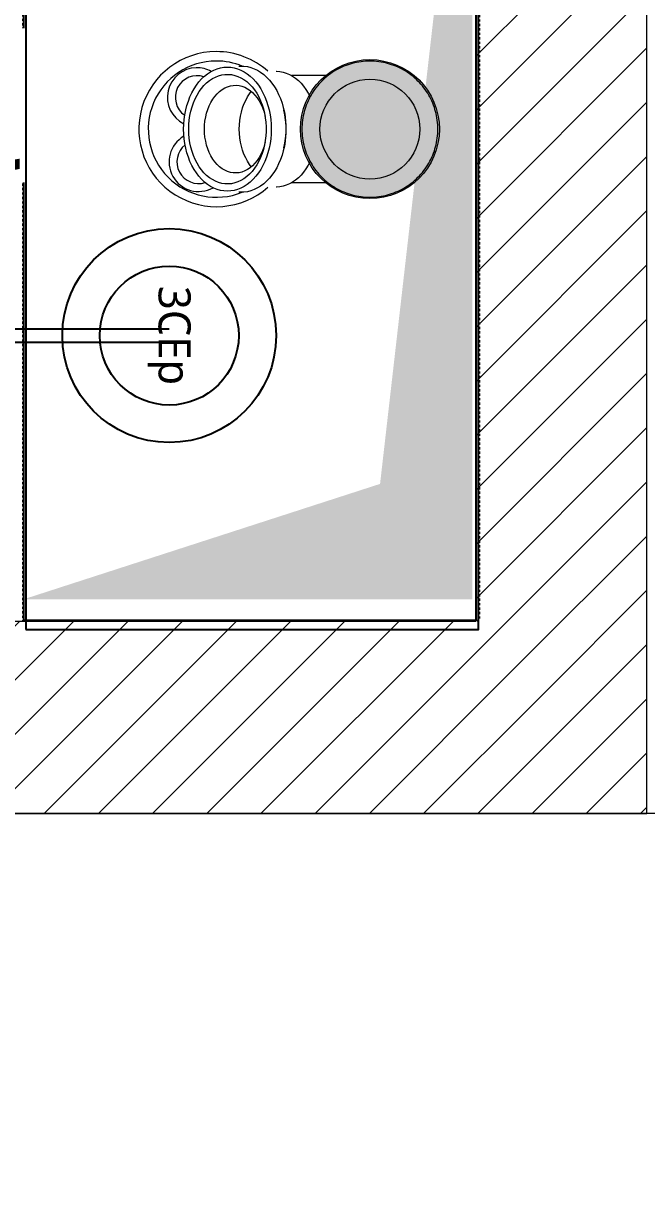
# Model space of a CAD drawing. Header units: centimetres. Extents: x 2191 to 12545, y -680 to 18662.
# Drawn here: x 9121.1 to 9179.4, y 9056.5 to 9165.2 of the extents above; entities that cross this region are included whole.
import ezdxf

# ---------------------------------------------------------------- set-up
doc = ezdxf.new("R2010")
doc.units = ezdxf.units.CM
doc.linetypes.add('ISO-03', pattern=[1.5, 0.6, -0.9])
doc.linetypes.add('VW-01', pattern=[0.41656, 0.20828, -0.20828])
for name, color, linetype in [('B Aménagement intérieur', 252, 'Continuous'), ('B GÈnÈral_Hatch', 252, 'Continuous'), ('B Général', 252, 'Continuous'), ('C ANNOTATIONS-prestations', 252, 'Continuous'), ('C ANNOTATIONS-prestations_Hatch', 252, 'Continuous'), ('C ANNOTATIONS-textes-numérotation gaine', 252, 'ISO-03'), ('prlm-CHAUFF', 4, 'Continuous'), ('prlm-EAU-CHU', 42, 'Continuous'), ('prlm-EAU-EUEV', 25, 'Continuous'), ('prlm-GT', 242, 'Continuous')]:
    doc.layers.add(name, color=color, linetype=linetype)
doc.layers.add('prlm-ELEC-CFO', color=1, linetype='Continuous', lineweight=25)
doc.styles.add('prlm-chauff', font='trebucbi.ttf', dxfattribs={"height": 18})
doc.styles.add('prlm-elec-cfo', font='comic.ttf', dxfattribs={"height": 12})
pattern_1 = [(45, (-631.1073, 4809.0284), (2.4253472, -2.6458333), [])]

# ---------------------------------------------------------------- blocks, each defined once
blk = doc.blocks.new('G 100_80')
at = {"layer": 'B GÈnÈral_Hatch', "color": 254, "linetype": 'Continuous', "true_color": 0xd6d6d6}
blk.add_solid([(-30.88, 32.2), (2.5, 43), (-39.5, -43), (-39.5, 43)], dxfattribs=at)
blk = doc.blocks.new('Groupe-151-1')
at = {"layer": 'C ANNOTATIONS-textes-numérotation gaine', "color": 7, "linetype": 'VW-01', "flags": 128}
blk.add_lwpolyline([(9752.16, 4391.4), (9794.8, 4391.4), (9794.8, 4300.33), (9752.16, 4300.33)], close=True, dxfattribs=at)
blk = doc.blocks.new('xi.3cep130-200')
at = {"layer": 'prlm-CHAUFF', "color": 0}
for radius in [10, 6.5]:
    blk.add_circle((0, 0), radius, dxfattribs=at)
at = {"layer": 'prlm-CHAUFF', "color": 0, "insert": (0, 0), "char_height": 3, "width": 9.7815, "attachment_point": 5, "style": 'prlm-chauff'}
blk.add_mtext('\\pxqc;3CEp', dxfattribs=at)
blk = doc.blocks.new('xi.chu')
at = {"layer": 'prlm-EAU-EUEV', "linetype": 'ByBlock', "lineweight": 5}
blk.add_hatch(color=0, dxfattribs=at).paths.add_polyline_path([(6.5, 0, 1), (-6.5, 0, 1)])
at = {"layer": 'prlm-EAU-EUEV', "color": 0, "linetype": 'ByBlock', "lineweight": 5}
blk.add_circle((0, 0), 6.5, dxfattribs=at)
blk = doc.blocks.new('xi.btuni1')
at = {"layer": 'prlm-EAU-CHU', "color": 0, "linetype": 'Continuous', "lineweight": 15}
for p, q in [((7.31, 5), (3.93, 5)), ((3.93, -5), (7.31, -5))]:
    blk.add_line(p, q, dxfattribs=at)
at = {"layer": 'prlm-EAU-CHU', "color": 0, "linetype": 'Continuous', "lineweight": 15, "flags": 128}
for points in [[(12.25, -5.89), (12.1, -5.9), (11.78, -5.89), (11.46, -5.85), (11.14, -5.77), (10.82, -5.65), (10.52, -5.5), (10.22, -5.32), (9.93, -5.11), (9.66, -4.87), (9.4, -4.59), (9.16, -4.29), (8.93, -3.96), (8.72, -3.61), (8.54, -3.24), (8.37, -2.85), (8.22, -2.44), (8.1, -2.02), (8, -1.58), (7.93, -1.14), (7.88, -0.68), (7.85, -0.23), (7.85, 0.23), (7.88, 0.68), (7.93, 1.14), (8, 1.58), (8.1, 2.02), (8.22, 2.44), (8.37, 2.85), (8.54, 3.24), (8.72, 3.61), (8.93, 3.96), (9.16, 4.29), (9.4, 4.59), (9.66, 4.87), (9.93, 5.11), (10.22, 5.32), (10.52, 5.5), (10.82, 5.65), (11.14, 5.77), (11.46, 5.85), (11.78, 5.89), (12.1, 5.9), (12.25, 5.89)], [(17.43, 0), (17.42, -0.46), (17.38, -0.91), (17.32, -1.35), (17.23, -1.79), (17.12, -2.22), (16.98, -2.63), (16.83, -3.03), (16.65, -3.41), (16.45, -3.77), (16.23, -4.1), (15.99, -4.41), (15.74, -4.69), (15.47, -4.95), (15.19, -5.17), (14.9, -5.36), (14.6, -5.52), (14.29, -5.64), (13.97, -5.73), (13.65, -5.78), (13.33, -5.8), (13.01, -5.78), (12.69, -5.73), (12.37, -5.64), (12.06, -5.52), (11.76, -5.36), (11.47, -5.17), (11.19, -4.95), (10.92, -4.69), (10.67, -4.41), (10.43, -4.1), (10.21, -3.77), (10.01, -3.41), (9.83, -3.03), (9.67, -2.63), (9.54, -2.22), (9.43, -1.79), (9.34, -1.35), (9.28, -0.91), (9.24, -0.46), (9.23, 0), (9.24, 0.46), (9.28, 0.91), (9.34, 1.35), (9.43, 1.79), (9.54, 2.22), (9.67, 2.63), (9.83, 3.03), (10.01, 3.41), (10.21, 3.77), (10.43, 4.1), (10.67, 4.41), (10.92, 4.69), (11.19, 4.95), (11.47, 5.17), (11.76, 5.36), (12.06, 5.52), (12.37, 5.64), (12.69, 5.73), (13.01, 5.78), (13.33, 5.8), (13.65, 5.78), (13.97, 5.73), (14.29, 5.64), (14.6, 5.52), (14.9, 5.36), (15.19, 5.17), (15.47, 4.95), (15.74, 4.69), (15.99, 4.41), (16.23, 4.1), (16.45, 3.77), (16.65, 3.41), (16.83, 3.03), (16.98, 2.63), (17.12, 2.22), (17.23, 1.79), (17.32, 1.35), (17.38, 0.91), (17.42, 0.46), (17.43, 0)], [(5.62, 3.07), (5.77, 3.37), (5.98, 3.7), (6.2, 4.01), (6.44, 4.29), (6.69, 4.54), (6.95, 4.76), (7.23, 4.96), (7.52, 5.11), (7.82, 5.24), (8.12, 5.33), (8.43, 5.39), (8.74, 5.41), (8.77, 5.41)], [(16.95, 0), (16.94, -0.43), (16.9, -0.85), (16.84, -1.27), (16.75, -1.68), (16.64, -2.08), (16.5, -2.47), (16.35, -2.84), (16.17, -3.18), (15.97, -3.51), (15.75, -3.81), (15.52, -4.08), (15.27, -4.33), (15.01, -4.54), (14.73, -4.72), (14.45, -4.87), (14.16, -4.99), (13.86, -5.07), (13.56, -5.11), (13.25, -5.12), (12.95, -5.1), (12.65, -5.03), (12.35, -4.93), (12.07, -4.8), (11.79, -4.64), (11.52, -4.44), (11.26, -4.21), (11.02, -3.95), (10.79, -3.66), (10.59, -3.35), (10.4, -3.01), (10.23, -2.65), (10.08, -2.28), (9.96, -1.89), (9.86, -1.48), (9.79, -1.07), (9.73, -0.64), (9.71, -0.21), (9.71, 0.21), (9.73, 0.64), (9.79, 1.07), (9.86, 1.48), (9.96, 1.89), (10.08, 2.28), (10.23, 2.65), (10.4, 3.01), (10.59, 3.35), (10.79, 3.66), (11.02, 3.95), (11.26, 4.21), (11.52, 4.44), (11.79, 4.64), (12.07, 4.8), (12.35, 4.93), (12.65, 5.03), (12.95, 5.1), (13.25, 5.12), (13.56, 5.11), (13.86, 5.07), (14.16, 4.99), (14.45, 4.87), (14.73, 4.72), (15.01, 4.54), (15.27, 4.33), (15.52, 4.08), (15.75, 3.81), (15.97, 3.51), (16.17, 3.18), (16.35, 2.84), (16.5, 2.47), (16.64, 2.08), (16.75, 1.68), (16.84, 1.27), (16.9, 0.85), (16.94, 0.43), (16.95, 0)], [(9.81, 1.21), (9.83, 1.32), (9.93, 1.68), (10.06, 2.02), (10.2, 2.35), (10.37, 2.65), (10.55, 2.93), (10.76, 3.19), (10.98, 3.42), (11.21, 3.61), (11.45, 3.78), (11.71, 3.91), (11.97, 4.01), (12.24, 4.07), (12.51, 4.1), (12.78, 4.09), (13.05, 4.04), (13.32, 3.96), (13.58, 3.85), (13.83, 3.7), (14.07, 3.52), (14.29, 3.31), (14.51, 3.06), (14.7, 2.8), (14.88, 2.5), (15.03, 2.19), (15.16, 1.85), (15.28, 1.5), (15.36, 1.14), (15.43, 0.76), (15.47, 0.38), (15.48, 0)], [(11.1, 3.52), (11.25, 3.31), (11.45, 3.01), (11.62, 2.69), (11.78, 2.34), (11.91, 1.98), (12.02, 1.6), (12.11, 1.21), (12.17, 0.81), (12.21, 0.41), (12.22, 0)], [(15.48, 0), (15.47, -0.38), (15.43, -0.76), (15.36, -1.14), (15.28, -1.5), (15.16, -1.85), (15.03, -2.19), (14.88, -2.5), (14.7, -2.8), (14.51, -3.06), (14.29, -3.31), (14.07, -3.52), (13.83, -3.7), (13.58, -3.85), (13.32, -3.96), (13.05, -4.04), (12.78, -4.09), (12.51, -4.1), (12.24, -4.07), (11.97, -4.01), (11.71, -3.91), (11.45, -3.78), (11.21, -3.61), (10.98, -3.42), (10.76, -3.19), (10.55, -2.93), (10.37, -2.65), (10.2, -2.35), (10.06, -2.02), (9.93, -1.68), (9.83, -1.32), (9.81, -1.21)], [(12.22, 0), (12.21, -0.41), (12.17, -0.81), (12.11, -1.21), (12.02, -1.6), (11.91, -1.98), (11.78, -2.34), (11.62, -2.69), (11.45, -3.01), (11.25, -3.31), (11.1, -3.52)], [(8.77, -5.41), (8.74, -5.41), (8.43, -5.39), (8.12, -5.33), (7.82, -5.24), (7.52, -5.11), (7.23, -4.96), (6.95, -4.76), (6.69, -4.54), (6.44, -4.29), (6.2, -4.01), (5.98, -3.7), (5.77, -3.37), (5.62, -3.07)]]:
    blk.add_lwpolyline(points, dxfattribs=at)
at = {"layer": 'prlm-EAU-CHU', "color": 0, "linetype": 'Continuous', "lineweight": 15}
blk.add_circle((0, 0), 4.67, dxfattribs=at)
for centre, radius, start, end in [((14.36, 0), 7.25, 270, 131.7371), ((0, 0), 6.36, 116.3941, 123.6059), ((0, 0), 6.36, 108.6059, 116.3941), ((0, 0), 6.36, 101.3941, 108.6059), ((0, 0), 6.36, 93.6059, 101.3941), ((0, 0), 6.36, 86.3941, 93.6059), ((0, 0), 6.36, 78.6059, 86.3941), ((0, 0), 6.36, 71.3941, 78.6059), ((0, 0), 6.36, 63.6059, 71.3941), ((0, 0), 6.36, 56.3941, 63.6059), ((14.36, 0), 6.37, 270, 112.2507), ((16.02, 3.06), 2.77, 299.9419, 119.0219), ((0, 0), 6.36, 131.3941, 138.6059), ((0, 0), 6.36, 123.6059, 131.3941), ((0, 0), 6.36, 48.6059, 56.3941), ((0, 0), 6.36, 41.3941, 48.6059), ((16.02, 3.06), 2.03, 308.8526, 107.3781), ((0, 0), 6.36, 146.3941, 153.6059), ((0, 0), 6.36, 138.6059, 146.3941), ((0, 0), 6.36, 33.6059, 41.3941), ((0, 0), 6.36, 26.3941, 33.6059), ((0, 0), 6.36, 153.6059, 161.3941), ((0, 0), 6.36, 18.6059, 26.3941), ((0, 0), 6.36, 168.6059, 176.3941), ((0, 0), 6.36, 161.3941, 168.6059), ((0, 0), 6.36, 11.3941, 18.6059), ((0, 0), 6.36, 3.6059, 11.3941), ((15.34, 0), 7.51, 166.4411, 193.5589), ((0, 0), 6.36, 176.3941, 183.6059), ((0, 0), 6.36, 356.3941, 3.6059), ((0, 0), 6.36, 183.6059, 191.3941), ((0, 0), 6.36, 348.6059, 356.3941), ((16.17, -2.97), 2.77, 271.4166, 63.2955), ((0, 0), 6.36, 191.3941, 198.6059), ((0, 0), 6.36, 198.6059, 206.3941), ((0, 0), 6.36, 333.6059, 341.3941), ((0, 0), 6.36, 341.3941, 348.6059), ((16.17, -2.97), 2.03, 251.5467, 55.3261), ((0, 0), 6.36, 206.3941, 213.6059), ((0, 0), 6.36, 326.3941, 333.6059), ((0, 0), 6.36, 213.6059, 221.3941), ((0, 0), 6.36, 221.3941, 228.6059), ((0, 0), 6.36, 311.3941, 318.6059), ((0, 0), 6.36, 318.6059, 326.3941), ((0, 0), 6.36, 228.6059, 236.3941), ((0, 0), 6.36, 236.3941, 243.6059), ((0, 0), 6.36, 296.3941, 303.6059), ((0, 0), 6.36, 303.6059, 311.3941), ((14.36, 0), 7.25, 228.2629, 270), ((16.17, -2.97), 2.77, 241.1481, 271.4166), ((0, 0), 6.36, 243.6059, 251.3941), ((0, 0), 6.36, 251.3941, 258.6059), ((0, 0), 6.36, 258.6059, 266.3941), ((0, 0), 6.36, 266.3941, 273.6059), ((0, 0), 6.36, 273.6059, 281.3941), ((0, 0), 6.36, 281.3941, 288.6059), ((0, 0), 6.36, 288.6059, 296.3941), ((14.36, 0), 6.37, 247.7493, 270)]:
    blk.add_arc(centre, radius, start, end, dxfattribs=at)

msp = doc.modelspace()

# ---------------------------------------------------------------- hatches: boundary and pattern name
at = {"layer": 'B GÈnÈral_Hatch', "linetype": 'Continuous', "lineweight": 5}
h = msp.add_hatch(dxfattribs=at)
h.set_pattern_fill('50_BETON', style=0, pattern_type=2)
h.set_pattern_definition(pattern_1)
h.paths.add_polyline_path([(9163.38, 9918.42), (9163.38, 9109.34), (9179.38, 9091.34), (9179.38, 9918.42)])
h = msp.add_hatch(dxfattribs=at)
h.set_pattern_fill('50_BETON', style=0, pattern_type=2)
h.set_pattern_definition(pattern_1)
h.paths.add_polyline_path([(9179.38, 9091.34), (9163.38, 9109.34), (8903.99, 9109.33), (8903.99, 9091.33)])
at = {"layer": 'C ANNOTATIONS-prestations_Hatch', "linetype": 'Continuous', "lineweight": 9, "true_color": 0x989898}
h = msp.add_hatch(dxfattribs=at)
h.set_pattern_fill('DALETTES TERRASSE 50X50', color=252, scale=1.406016, style=0, pattern_type=2)
h.set_pattern_definition([(0, (8900.25, 8961.325), (4e-15, -70.3008), []), (270, (8900.25, 8961.325), (70.3008, 0), [])])
h.paths.add_polyline_path([(8429.69, 9091.33), (8429.69, 7874.22), (8559.69, 7874.22), (8559.69, 8360.42), (8583.34, 8360.42), (8583.34, 8525.42), (8558.38, 8525.42), (8558.38, 8946.42), (9181.69, 8946.42), (9181.69, 8961.44), (10800.34, 8961.33), (10800.34, 9091.33)])

# ---------------------------------------------------------------- linework, layer by layer
at = {"layer": 'B Général', "color": 7, "linetype": 'Continuous', "lineweight": 18}
for p, q in [((9179.38, 9091.34), (9179.38, 9918.42)), ((9163.38, 9109.34), (9163.38, 9692.42)), ((8903.99, 9109.33), (9163.38, 9109.34)), ((8903.99, 9091.33), (9179.38, 9091.34))]:
    msp.add_line(p, q, dxfattribs=at)
at = {"layer": 'B Général', "color": 7, "linetype": 'Continuous', "lineweight": 5}
for p, q in [((9179.38, 9091.34), (9179.38, 9918.42)), ((9163.38, 9109.34), (9163.38, 9692.42)), ((8903.99, 9109.33), (9163.38, 9109.34)), ((8903.99, 9091.33), (9179.38, 9091.34))]:
    msp.add_line(p, q, dxfattribs=at)
at = {"layer": 'C ANNOTATIONS-prestations', "color": 7, "linetype": 'Continuous', "lineweight": 5, "flags": 128}
msp.add_lwpolyline([(8429.69, 9091.33), (8429.69, 7874.22), (8559.69, 7874.22), (8559.69, 8360.42), (8583.34, 8360.42), (8583.34, 8525.42), (8558.38, 8525.42), (8558.38, 8946.42), (9181.69, 8946.42), (9181.69, 8961.44), (10800.34, 8961.33), (10800.34, 9091.33)], close=True, dxfattribs=at)
at = {"layer": 'prlm-CHAUFF', "ltscale": 50}
for p, q in [((9101.08, 9136.66), (9134.71, 9136.66)), ((9101.08, 9135.41), (9134.71, 9135.41))]:
    msp.add_line(p, q, dxfattribs=at)
at = {"layer": 'prlm-GT'}
msp.add_lwpolyline([(9121.09, 9109.42), (9163.41, 9109.42), (9163.41, 9200.49), (9121.09, 9200.49)], close=True, dxfattribs=at)

# ---------------------------------------------------------------- block references
at = {"layer": 'B Aménagement intérieur', "color": 7, "rotation": 180}
msp.add_blockref('G 100_80', (9123.55, 9154.36), dxfattribs=at)
at = {"layer": 'C ANNOTATIONS-textes-numérotation gaine', "color": 7}
msp.add_blockref('Groupe-151-1', (-631.11, 4809.03), dxfattribs=at)
at = {"layer": 'prlm-CHAUFF', "rotation": 269.9999971846025}
msp.add_blockref('xi.3cep130-200', (9134.71, 9136.03), dxfattribs=at)
at = {"layer": 'prlm-EAU-CHU', "rotation": 180}
msp.add_blockref('xi.btuni1', (9153.48, 9155.33), dxfattribs=at)
at = {"layer": 'prlm-EAU-EUEV'}
msp.add_blockref('xi.chu', (9153.48, 9155.33), dxfattribs=at)

# ---------------------------------------------------------------- next in the draw order: texts
at = {"layer": 'prlm-ELEC-CFO', "lineweight": 20, "insert": (9109.56, 9157.48), "char_height": 12, "attachment_point": 5, "line_spacing_factor": 0.8, "style": 'prlm-elec-cfo', "bg_fill": 3, "box_fill_scale": 1.1, "bg_fill_color": 256, "bg_fill_transparency": 0}
msp.add_mtext('uta', dxfattribs=at)

# ---------------------------------------------------------------- next in the draw order: linework, layer by layer
at = {"layer": 'prlm-GT'}
msp.add_lwpolyline([(9121.3, 9108.54), (9163.63, 9108.54), (9163.63, 9199.61), (9121.3, 9199.61)], close=True, dxfattribs=at)

doc.saveas('drawing.dxf')
